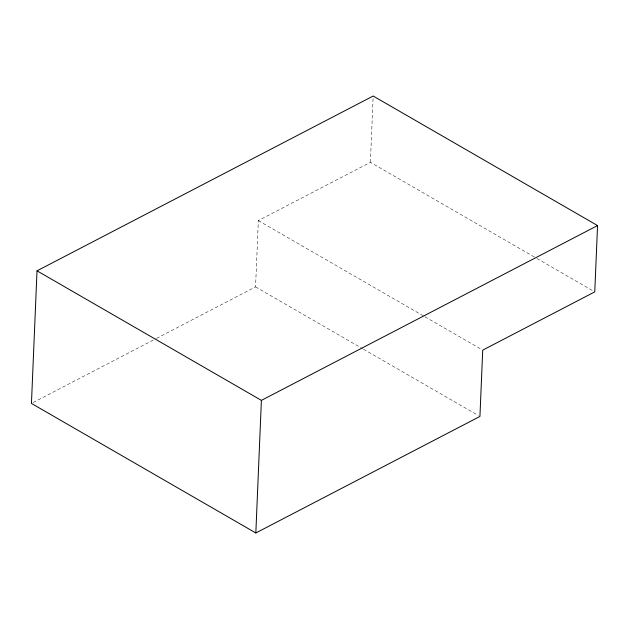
<?xml version="1.0" encoding="UTF-8"?>
<svg xmlns="http://www.w3.org/2000/svg" width="629" height="629" viewBox="0 0 629 629"><rect width="100%" height="100%" fill="white"/><g stroke="black" fill="none" stroke-linecap="round" stroke-linejoin="round"><path stroke-width="0.47" stroke-dasharray="3.15 2.36" d="M156.535 338.386L255.555 286.895L258.338 220.59L370.387 162.321L536.12 258.008M370.387 162.321L373.17 96.025M33.188 402.529L155.662 338.834M536.969 258.503L593.068 290.889M258.338 220.59L424.072 316.277M424.921 316.772L481.02 349.158M255.555 286.895L362.642 348.718M363.491 349.213L478.237 415.454"/><path stroke-width="0.94" d="M37.017 270.832L31.45 403.433L255.83 532.975L479.935 416.437L482.718 350.141L594.767 291.872L597.55 225.567L373.17 96.025L37.017 270.832L261.397 400.374L597.55 225.567M255.83 532.975L261.397 400.374"/></g></svg>
